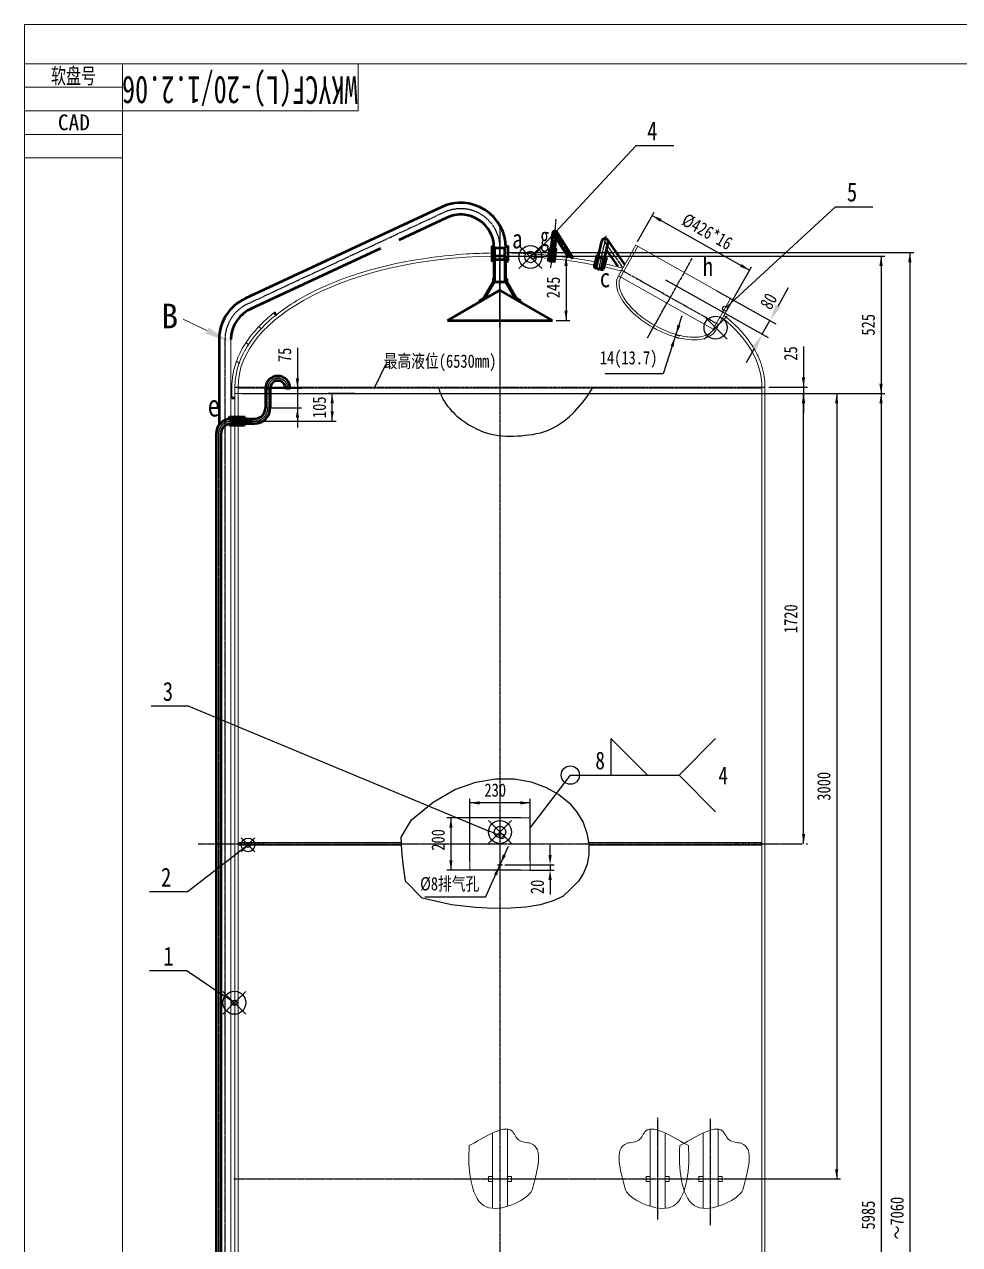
# Model space of a CAD drawing. Header units: millimetres. Extents: x 1505 to 130937, y -44938 to 37032.
# Drawn here: x 73366 to 76937, y 5384 to 10044 of the extents above; entities that cross this region are included whole.
import ezdxf

# ---------------------------------------------------------------- set-up
doc = ezdxf.new("R2010")
doc.units = ezdxf.units.MM
for name, pattern in [('ACAD_ISO02W100_1_1', [12, 1, -1, 1, -1, 1, -1, 1, -1, 1, -1, 1, -1]), ('ACISOTGB', [16, 11, -1, 1, -1, 1, -1]), ('AM_ISO08W050', [16, 13, -1, 1, -1]), ('AM_ISO08W050x2', [16, 13, -1, 1, -1])]:
    doc.linetypes.add(name, pattern=pattern)
for name, color, linetype, lineweight in [('1轮廓实线层', 7, 'Continuous', 18), ('2细线层', 4, 'Continuous', 18), ('6文字层', 3, 'Continuous', 18), ('AM_0', 7, 'Continuous', 50), ('AM_1', 3, 'ACISOTGB', 25), ('AM_12', 7, 'Continuous', 50), ('AM_4', 3, 'Continuous', 25), ('AM_5', 3, 'Continuous', 25), ('AM_7', 4, 'AM_ISO08W050', 25), ('AM_8', 1, 'Continuous', 25), ('AM_PAREF', 4, 'Continuous', 25), ('CDRAFT0', 7, 'Continuous', 18), ('RAHM2', 1, 'Continuous', 18), ('RAHM3', 2, 'Continuous', 18), ('RAHM5', 7, 'Continuous', 18), ('TILE1', 5, 'Continuous', 18), ('虚线层', 6, 'ACAD_ISO02W100_1_1', 18), ('轮廓线', 2, 'Continuous', 18)]:
    doc.layers.add(name, color=color, linetype=linetype, lineweight=lineweight)
doc.styles.add('ACANSTS', font='')
doc.styles.add('HZ', font='', dxfattribs={"width": 0.7})
doc.styles.get("Standard").update_dxf_attribs({"font": 'txt', "width": 0.8})
doc.styles.add('UserTxtStyle146', font='', dxfattribs={"width": 0.7})
doc.styles.get('ACANSTS').set_extended_font_data('宋体')
doc.styles.get('HZ').set_extended_font_data('宋体')
doc.styles.get('UserTxtStyle146').set_extended_font_data('宋体')
doc.dimstyles.new('AM_GB$0', dxfattribs={"dimtxt": 3.371484, "dimasz": 2.5, "dimexe": 1, "dimexo": 1, "dimgap": 2.088633, "dimtad": 1, "dimdsep": 46, "dimtxsty": 'Standard', "dimblk": 'NONE', "dimcen": 0, "dimdle": 5, "dimclrd": 256, "dimclre": 256, "dimclrt": 2, "dimadec": 0, "dimazin": 2, "dimtfac": 0.707107, "dimtdec": 3, "dimtmove": 2, "dimatfit": 3, "dimfxl": 1, "dimfrac": 2, "dimtolj": 1, "dimlwd": 18, "dimarcsym": 0})
doc.dimstyles.new('AM_GB$3', dxfattribs={"dimtxt": 3.371484, "dimasz": 2.5, "dimexe": 1, "dimexo": 1, "dimgap": 2.088633, "dimtad": 1, "dimdsep": 46, "dimtxsty": 'Standard', "dimblk": 'NONE', "dimcen": 0, "dimdle": 5, "dimclrd": 256, "dimclre": 256, "dimclrt": 2, "dimadec": 0, "dimazin": 2, "dimtfac": 0.707107, "dimtdec": 3, "dimtmove": 2, "dimatfit": 0, "dimfxl": 1, "dimfrac": 2, "dimtolj": 1, "dimlwd": 18, "dimarcsym": 0})

# ---------------------------------------------------------------- blocks, each defined once
blk = doc.blocks.new('*X742')
at = {"layer": 'CDRAFT0'}
for p, q in [((1275, 12285), (1275, 12465)), ((375, 12285), (1275, 12285))]:
    blk.add_line(p, q, dxfattribs=at)
blk.add_lwpolyline([(375, 150), (375, 12465), (8760, 12465), (8760, 150), (375, 150)], dxfattribs=at)
at = {"layer": 'RAHM2'}
for p, q in [((375, 12375), (0, 12375)), ((375, 12195), (0, 12195))]:
    blk.add_line(p, q, dxfattribs=at)
at = {"layer": 'RAHM3'}
for p, q in [((375, 12465), (0, 12465)), ((375, 12285), (0, 12285)), ((375, 12105), (0, 12105))]:
    blk.add_line(p, q, dxfattribs=at)
at = {"layer": 'TILE1'}
blk.add_line((0, 0), (0, 12615), dxfattribs=at)
blk.add_lwpolyline([(0, 12615), (8910, 12615), (8910, 0), (0, 0)], dxfattribs=at)
at = {"layer": 'RAHM2', "char_height": 60, "attachment_point": 8}
for s, insert, width, style in [('软盘号', (187.5, 12381.7), 258.65, 'HZ'), ('CAD', (189, 12210), 183.5, 'ACANSTS')]:
    blk.add_mtext(s, dxfattribs=dict(at, insert=insert, width=width, style=style))
at = {"layer": 'RAHM5', "insert": (822.6, 12378), "char_height": 105, "width": 199.5, "attachment_point": 5, "rotation": 180, "style": 'HZ'}
blk.add_mtext('WKYCF(L)-20/1.2.06', dxfattribs=at)
blk = doc.blocks.new('*X744')
at = {"layer": 'AM_5'}
for points in [[(76636.8, 8634.1), (76643, 8596.6), (76630.5, 8596.6)], [(76636.8, 2649.1), (76643, 2686.6), (76630.5, 2686.6)]]:
    blk.add_hatch(color=256, dxfattribs=at).paths.add_polyline_path(points, flags=0)
for p, q in [((76196.5, 8634.1), (76651.8, 8634.1)), ((76636.8, 8634.1), (76636.8, 2649.1)), ((76210.5, 2649.1), (76651.8, 2649.1))]:
    blk.add_line(p, q, dxfattribs=at)
at = {"layer": 'AM_5', "color": 2, "insert": (76588, 5496.8), "char_height": 50.57, "width": 153, "attachment_point": 5, "rotation": 90, "line_spacing_factor": 1.37}
blk.add_mtext('5985', dxfattribs=at)
blk = doc.blocks.new('_NONE')
blk = doc.blocks.new('*X745')
at = {"layer": 'AM_5'}
for points in [[(76636.8, 9159.1), (76643, 9121.6), (76630.5, 9121.6)], [(76636.8, 8634.1), (76643, 8671.6), (76630.5, 8671.6)]]:
    blk.add_hatch(color=256, dxfattribs=at).paths.add_polyline_path(points, flags=0)
for p, q in [((75401, 9159.1), (76651.8, 9159.1)), ((76636.8, 9159.1), (76636.8, 8634.1)), ((76415, 8634.1), (76651.8, 8634.1))]:
    blk.add_line(p, q, dxfattribs=at)
at = {"layer": 'AM_5', "color": 2, "insert": (76588, 8896.6), "char_height": 50.57, "width": 112.5, "attachment_point": 5, "rotation": 90, "line_spacing_factor": 1.37}
blk.add_mtext('525', dxfattribs=at)
blk = doc.blocks.new('*X746')
at = {"layer": 'AM_5'}
for points in [[(76746.7, 9173.1), (76753, 9135.6), (76740.5, 9135.6)], [(76746.7, 2112.1), (76753, 2149.6), (76740.5, 2149.6)]]:
    blk.add_hatch(color=256, dxfattribs=at).paths.add_polyline_path(points, flags=0)
for p, q in [((75196.5, 9173.1), (76761.7, 9173.1)), ((76746.7, 9173.1), (76746.7, 2112.1)), ((75196.5, 2112.1), (76761.7, 2112.1))]:
    blk.add_line(p, q, dxfattribs=at)
at = {"layer": 'AM_5', "color": 2, "insert": (76698, 5485.3), "char_height": 50.57, "width": 281.404, "attachment_point": 5, "rotation": 90, "line_spacing_factor": 1.37}
blk.add_mtext('～7060', dxfattribs=at)
blk = doc.blocks.new('*X749')
at = {"layer": 'AM_5'}
for points in [[(76340.6, 8659.1), (76346.8, 8696.6), (76334.3, 8696.6)], [(76340.6, 8634.1), (76346.8, 8596.6), (76334.3, 8596.6)]]:
    blk.add_hatch(color=256, dxfattribs=at).paths.add_polyline_path(points, flags=0)
for p, q in [((76340.6, 8814.2), (76340.6, 8559.1)), ((76208.5, 8659.1), (76355.6, 8659.1)), ((76208.5, 8634.1), (76355.6, 8634.1))]:
    blk.add_line(p, q, dxfattribs=at)
at = {"layer": 'AM_5', "color": 2, "insert": (76291.8, 8787.2), "char_height": 50.57, "width": 105, "attachment_point": 5, "rotation": 90, "line_spacing_factor": 1.37}
blk.add_mtext('25', dxfattribs=at)
blk = doc.blocks.new('*X750')
at = {"layer": 'AM_5'}
for points in [[(74994.2, 7014.1), (75000.5, 6976.6), (74988, 6976.6)], [(74994.2, 6814.1), (75000.5, 6851.6), (74988, 6851.6)]]:
    blk.add_hatch(color=256, dxfattribs=at).paths.add_polyline_path(points, flags=0)
for p, q in [((75261.5, 7014.1), (74979.2, 7014.1)), ((74994.2, 7014.1), (74994.2, 6814.1)), ((75261.5, 6814.1), (74979.2, 6814.1))]:
    blk.add_line(p, q, dxfattribs=at)
at = {"layer": 'AM_5', "color": 2, "insert": (74945.5, 6929.5), "char_height": 50.57, "width": 112.5, "attachment_point": 5, "rotation": 90, "line_spacing_factor": 1.37}
blk.add_mtext('200', dxfattribs=at)
blk = doc.blocks.new('*X751')
at = {"layer": 'AM_5'}
for points in [[(75066.5, 7070.9), (75104, 7064.6), (75104, 7077.1)], [(75296.5, 7070.9), (75259, 7064.6), (75259, 7077.1)]]:
    blk.add_hatch(color=256, dxfattribs=at).paths.add_polyline_path(points, flags=0)
for p, q in [((75066.5, 6849.1), (75066.5, 7085.9)), ((75296.5, 6849.1), (75296.5, 7085.9)), ((75296.5, 7070.9), (75066.5, 7070.9))]:
    blk.add_line(p, q, dxfattribs=at)
at = {"layer": 'AM_5', "color": 2, "insert": (75163.6, 7119.6), "char_height": 50.57, "width": 112.5, "attachment_point": 5, "line_spacing_factor": 1.37}
blk.add_mtext('230', dxfattribs=at)
blk = doc.blocks.new('*X778')
at = {"layer": 'AM_PAREF'}
for p, q in [((75254, 9111.9), (75341.5, 9199.4)), ((75254, 9199.4), (75341.5, 9111.9))]:
    blk.add_line(p, q, dxfattribs=at)
for radius in [43.8, 21.9]:
    blk.add_circle((75297.8, 9155.7), radius, dxfattribs=at)
blk = doc.blocks.new('*X780')
at = {"layer": 'AM_PAREF'}
for p, q in [((74123.8, 6263.7), (74211.3, 6351.2)), ((74123.8, 6351.2), (74211.3, 6263.7))]:
    blk.add_line(p, q, dxfattribs=at)
blk.add_circle((74167.5, 6307.5), 43.8, dxfattribs=at)
blk = doc.blocks.new('*X781')
at = {"layer": 'AM_PAREF'}
for p, q in [((75137.8, 6915.9), (75225.3, 7003.4)), ((75137.8, 7003.4), (75225.3, 6915.9))]:
    blk.add_line(p, q, dxfattribs=at)
for radius in [43.8, 21.9]:
    blk.add_circle((75181.5, 6959.7), radius, dxfattribs=at)
blk = doc.blocks.new('*X786')
at = {"layer": 'AM_PAREF'}
for p, q in [((75961.1, 8842.2), (76048.6, 8929.7)), ((75961.1, 8929.7), (76048.6, 8842.2))]:
    blk.add_line(p, q, dxfattribs=at)
blk.add_circle((76004.8, 8885.9), 43.8, dxfattribs=at)
blk = doc.blocks.new('*X801')
at = {"layer": 'AM_5'}
for points in [[(74540.8, 8634.1), (74534.5, 8596.6), (74547, 8596.6)], [(74540.8, 8529.1), (74534.5, 8566.6), (74547, 8566.6)]]:
    blk.add_hatch(color=256, dxfattribs=at).paths.add_polyline_path(points, flags=0)
for p, q in [((74627.4, 8634.1), (74525.8, 8634.1)), ((74540.8, 8529.1), (74540.8, 8634.1)), ((74158.3, 8529.1), (74555.8, 8529.1))]:
    blk.add_line(p, q, dxfattribs=at)
at = {"layer": 'AM_5', "color": 2, "insert": (74492, 8581.6), "char_height": 50.57, "width": 103.5, "attachment_point": 5, "rotation": 90, "line_spacing_factor": 1.37}
blk.add_mtext('105', dxfattribs=at)
blk = doc.blocks.new('*X802')
at = {"layer": 'AM_5'}
for points in [[(74408.2, 8654.1), (74414.4, 8691.6), (74401.9, 8691.6)], [(74408.2, 8579.1), (74414.4, 8541.6), (74401.9, 8541.6)]]:
    blk.add_hatch(color=256, dxfattribs=at).paths.add_polyline_path(points, flags=0)
for p, q in [((74408.2, 8808.6), (74408.2, 8504.1)), ((74301.2, 8654.1), (74423.2, 8654.1)), ((74310.2, 8579.1), (74423.2, 8579.1))]:
    blk.add_line(p, q, dxfattribs=at)
at = {"layer": 'AM_5', "color": 2, "insert": (74359.4, 8781.6), "char_height": 50.57, "width": 72, "attachment_point": 5, "rotation": 90, "line_spacing_factor": 1.37}
blk.add_mtext('75', dxfattribs=at)
blk = doc.blocks.new('*X803')
at = {"layer": 'AM_5'}
for points in [[(75433.9, 9159.1), (75440.2, 9121.6), (75427.7, 9121.6)], [(75433.9, 8913.6), (75440.2, 8951.1), (75427.7, 8951.1)]]:
    blk.add_hatch(color=256, dxfattribs=at).paths.add_polyline_path(points, flags=0)
for p, q in [((75196.5, 9159.1), (75448.9, 9159.1)), ((75433.9, 9159.1), (75433.9, 8913.6)), ((75396.5, 8913.6), (75448.9, 8913.6))]:
    blk.add_line(p, q, dxfattribs=at)
at = {"layer": 'AM_5', "color": 2, "insert": (75385.2, 9039.4), "char_height": 50.57, "width": 112.5, "attachment_point": 5, "rotation": 90, "line_spacing_factor": 1.37}
blk.add_mtext('245', dxfattribs=at)
blk = doc.blocks.new('*X804')
at = {"layer": 'AM_5'}
for points in [[(76467.3, 8634.1), (76473.5, 8596.6), (76461, 8596.6)], [(76467.3, 5634.6), (76473.5, 5672.1), (76461, 5672.1)]]:
    blk.add_hatch(color=256, dxfattribs=at).paths.add_polyline_path(points, flags=0)
for p, q in [((74196.5, 8634.1), (76482.3, 8634.1)), ((76467.3, 8634.1), (76467.3, 5634.6)), ((76045.2, 5634.6), (76482.3, 5634.6))]:
    blk.add_line(p, q, dxfattribs=at)
at = {"layer": 'AM_5', "color": 2, "insert": (76418.5, 7134.3), "char_height": 50.57, "width": 153, "attachment_point": 5, "rotation": 90, "line_spacing_factor": 1.37}
blk.add_mtext('3000', dxfattribs=at)
blk = doc.blocks.new('*X822')
at = {"layer": 'AM_5'}
for points in [[(75853.5, 8859.7), (75871, 8893.5), (75859.1, 8897.3)], [(75850.4, 8850.2), (75844.8, 8812.6), (75832.9, 8816.4)]]:
    blk.add_hatch(color=256, dxfattribs=at).paths.add_polyline_path(points, flags=0)
for p, q in [((75876.6, 8931.1), (75804.7, 8708.9)), ((75857.2, 8858.5), (75867.8, 8855.1)), ((75854.2, 8849), (75864.7, 8845.6)), ((75804.7, 8708.9), (75582.7, 8708.9))]:
    blk.add_line(p, q, dxfattribs=at)
at = {"layer": 'AM_5', "color": 2, "insert": (75672.7, 8764.2), "char_height": 50.57, "width": 339, "attachment_point": 5, "line_spacing_factor": 1.37}
blk.add_mtext('14(13.7)', dxfattribs=at)
blk = doc.blocks.new('*X826')
at = {"layer": 'AM_5', "color": 3}
for p, q in [((75865.2, 7177.1), (76005.2, 7317.1)), ((75450.2, 7177.1), (75339.1, 7032.2)), ((75450.2, 7177.1), (75865.2, 7177.1)), ((75865.2, 7177.1), (76005.2, 7037.1)), ((75339.1, 7032.2), (75296.5, 6976.6))]:
    blk.add_line(p, q, dxfattribs=at)
at = {"layer": 'AM_5', "color": 2}
blk.add_lwpolyline([(75605.2, 7177.1), (75745.2, 7177.1), (75605.2, 7317.1), (75605.2, 7177.1)], dxfattribs=at)
blk.add_circle((75450.2, 7177.1), 35, dxfattribs=at)
at = {"layer": 'AM_5', "color": 2, "char_height": 67.4, "attachment_point": 7, "line_spacing_factor": 1.37}
for s, insert, width in [('8', (75545.7, 7198.1), 42), ('4', (76015.7, 7142.1), 45)]:
    blk.add_mtext(s, dxfattribs=dict(at, insert=insert, width=width))
blk = doc.blocks.new('*X845')
at = {"layer": 'AM_8'}
for p, q in [((74183.2, 6909.1), (74193.2, 6919.1)), ((74197.3, 6909.1), (74207.3, 6919.1)), ((74211.5, 6909.1), (74221.5, 6919.1)), ((74225.6, 6909.1), (74235.6, 6919.1)), ((74239.8, 6909.1), (74249.8, 6919.1)), ((74253.9, 6909.1), (74263.9, 6919.1)), ((74268.1, 6909.1), (74278.1, 6919.1))]:
    blk.add_line(p, q, dxfattribs=at)
blk = doc.blocks.new('*X846')
at = {"layer": 'AM_8'}
for p, q in [((76081.5, 6909.5), (76091.1, 6919.1)), ((76103.7, 6909.1), (76113.7, 6919.1)), ((76126.3, 6909.1), (76136.3, 6919.1)), ((76149, 6909.1), (76159, 6919.1)), ((76171.6, 6909.1), (76181.5, 6919))]:
    blk.add_line(p, q, dxfattribs=at)
blk = doc.blocks.new('*X851')
at = {"layer": 'AM_5'}
for points in [[(76341.1, 8634.1), (76334.8, 8596.6), (76347.3, 8596.6)], [(76341.1, 6914.1), (76334.8, 6951.6), (76347.3, 6951.6)]]:
    blk.add_hatch(color=256, dxfattribs=at).paths.add_polyline_path(points, flags=0)
for p, q in [((76208.5, 8634.1), (76356.1, 8634.1)), ((76341.1, 6914.1), (76341.1, 8634.1)), ((76350.7, 6914.1), (76356.1, 6914.1))]:
    blk.add_line(p, q, dxfattribs=at)
at = {"layer": 'AM_5', "color": 2, "insert": (76292.3, 7774.1), "char_height": 50.57, "width": 144, "attachment_point": 5, "rotation": 90, "line_spacing_factor": 1.37}
blk.add_mtext('1720', dxfattribs=at)
blk = doc.blocks.new('*X871')
at = {"layer": 'AM_5', "color": 3}
for p, q in [((74744.8, 8743.5), (74724.1, 8701.2)), ((74724.1, 8701.2), (74701.1, 8654.1))]:
    blk.add_line(p, q, dxfattribs=at)
at = {"layer": 'AM_5', "color": 2, "insert": (74737.5, 8783.3), "char_height": 50.572, "width": 746.5, "attachment_point": 1, "line_spacing_factor": 1.37}
blk.add_mtext('最高液位(6530mm)', dxfattribs=at)
blk = doc.blocks.new('*X872')
at = {"layer": 'AM_5'}
for points in [[(75183.1, 6837.7), (75192.7, 6874.5), (75204.1, 6869.4)], [(75179.9, 6830.4), (75158.9, 6798.7), (75170.4, 6793.6)]]:
    blk.add_hatch(color=256, dxfattribs=at).paths.add_polyline_path(points, flags=0)
for q in [(75213.6, 6906.2), (74894.8, 6710.6)]:
    blk.add_line((75126.6, 6710.6), q, dxfattribs=at)
at = {"layer": 'AM_5', "color": 2, "insert": (74989.7, 6759.4), "char_height": 50.57, "width": 376.583, "attachment_point": 5, "line_spacing_factor": 1.37}
blk.add_mtext('%%C8排气孔', dxfattribs=at)
blk = doc.blocks.new('*X887')
at = {"layer": 'AM_PAREF'}
for p, q in [((74193.2, 6884.3), (74245.7, 6936.8)), ((74193.2, 6936.8), (74245.7, 6884.3))]:
    blk.add_line(p, q, dxfattribs=at)
blk.add_circle((74219.4, 6910.5), 26.2, dxfattribs=at)
blk = doc.blocks.new('*X945')
at = {"layer": 'AM_5', "color": 3}
for p, q in [((73986.6, 6430), (73842.9, 6430)), ((73986.6, 6430), (74124, 6336.9)), ((74159.8, 6312.7), (74124, 6336.9))]:
    blk.add_line(p, q, dxfattribs=at)
blk.add_circle((74167.5, 6307.5), 9.37, dxfattribs=at)
at = {"layer": 'AM_5', "color": 2, "insert": (73896, 6449.7), "char_height": 72.2, "width": 30, "attachment_point": 7, "line_spacing_factor": 1.37}
blk.add_mtext('1', dxfattribs=at)
blk = doc.blocks.new('*X946')
at = {"layer": 'AM_5', "color": 3}
for p, q in [((74212, 6904.8), (74177.8, 6878.5)), ((73986.6, 6731.5), (74177.8, 6878.5)), ((73986.6, 6731.5), (73842.9, 6731.5))]:
    blk.add_line(p, q, dxfattribs=at)
blk.add_circle((74219.4, 6910.5), 9.38, dxfattribs=at)
at = {"layer": 'AM_5', "color": 2, "insert": (73887.2, 6751.2), "char_height": 72.2, "width": 45, "attachment_point": 7, "line_spacing_factor": 1.37}
blk.add_mtext('2', dxfattribs=at)
blk = doc.blocks.new('*X947')
at = {"layer": 'AM_5', "color": 3}
for p, q in [((73993.6, 7439.8), (73849.9, 7439.8)), ((73993.6, 7439.8), (75140.2, 6963.1)), ((75180, 6946.5), (75140.2, 6963.1))]:
    blk.add_line(p, q, dxfattribs=at)
blk.add_circle((75188.7, 6942.9), 9.37, dxfattribs=at)
at = {"layer": 'AM_5', "color": 2, "insert": (73894, 7459.5), "char_height": 72.2, "width": 45, "attachment_point": 7, "line_spacing_factor": 1.37}
blk.add_mtext('3', dxfattribs=at)
blk = doc.blocks.new('*X948')
at = {"layer": 'AM_5', "color": 3}
for p, q in [((75701.9, 9581.6), (75343.1, 9195.5)), ((75701.9, 9581.6), (75845.6, 9581.6)), ((75313.8, 9163.9), (75343.1, 9195.5))]:
    blk.add_line(p, q, dxfattribs=at)
blk.add_circle((75307.4, 9157.1), 9.37, dxfattribs=at)
at = {"layer": 'AM_5', "color": 2, "insert": (75743.8, 9601.3), "char_height": 72.2, "width": 48.214, "attachment_point": 7, "line_spacing_factor": 1.37}
blk.add_mtext('4', dxfattribs=at)
blk = doc.blocks.new('*X949')
at = {"layer": 'AM_5', "color": 3}
for p, q in [((76462.2, 9346.8), (76079.2, 8994.1)), ((76462.2, 9346.8), (76605.9, 9346.8)), ((76047.5, 8964.9), (76079.2, 8994.1))]:
    blk.add_line(p, q, dxfattribs=at)
blk.add_circle((76040.6, 8958.5), 9.38, dxfattribs=at)
at = {"layer": 'AM_5', "color": 2, "insert": (76506.2, 9366.5), "char_height": 72.2, "width": 45, "attachment_point": 7, "line_spacing_factor": 1.37}
blk.add_mtext('5', dxfattribs=at)
blk = doc.blocks.new('*X1004')
at = {"layer": 'AM_5'}
for points in [[(75763.1, 9313.8), (75798.8, 9300.8), (75792.7, 9289.9)], [(76134.4, 9105), (76104.8, 9128.8), (76098.7, 9117.9)]]:
    blk.add_hatch(color=256, dxfattribs=at).paths.add_polyline_path(points, flags=0)
for p, q in [((75707.1, 9214.2), (75770.4, 9326.8)), ((75763.1, 9313.8), (76134.4, 9105)), ((76049.2, 8953.4), (76141.8, 9118.1))]:
    blk.add_line(p, q, dxfattribs=at)
at = {"layer": 'AM_5', "color": 2, "insert": (75972.6, 9251.9), "char_height": 50.57, "width": 354, "attachment_point": 5, "rotation": 330.6568, "line_spacing_factor": 1.37}
blk.add_mtext('%%C426*16', dxfattribs=at)

msp = doc.modelspace()

# ---------------------------------------------------------------- hatches: boundary and pattern name
at = {"layer": '6文字层'}
msp.add_hatch(color=256, dxfattribs=at).paths.add_polyline_path([(74056.66768, 8862.91046), (74152.3945, 8831.13467), (74152.3945, 8831.13467), (74068.15367, 8886.60365)], flags=0)
at = {"layer": 'AM_5'}
for points in [[(76234.17497, 8972.39968), (76252.3354, 8962.19053), (76212.62772, 8912.81384)], [(76143.64629, 8811.36394), (76161.80671, 8801.15479), (76183.35397, 8860.74063)], [(75366.70691, 6871.56405), (75379.20691, 6871.56405), (75372.95691, 6834.06405)], [(75366.70691, 6776.56405), (75379.20691, 6776.56405), (75372.95691, 6814.06405)]]:
    msp.add_hatch(color=256, dxfattribs=at).paths.add_polyline_path(points, flags=0)

# ---------------------------------------------------------------- linework, layer by layer
at = {"layer": '1轮廓实线层'}
for p, q in [((74154.01679, 8840.33309), (74154.01679, 8545.06405)), ((74157.51679, 8659.06405), (74157.51679, 8616.27578)), ((74169.51679, 8659.06405), (74169.51679, 8545.06405)), ((74169.51679, 8659.06405), (74169.51679, 8634.06405)), ((74169.51679, 8634.06405), (74954.05559, 8634.06405)), ((74181.51679, 8659.06405), (74181.51679, 8545.06405)), ((74181.51679, 8659.06405), (74181.51679, 8634.06405)), ((75522.1754, 8634.06405), (76193.51679, 8634.06405)), ((76181.51679, 8659.06405), (76181.51679, 2624.06405)), ((76193.51679, 8659.06405), (76193.51679, 2624.06405)), ((74154.01679, 8513.06405), (74154.01679, 2488.33614)), ((74169.51679, 8513.06405), (74169.51679, 2624.06405)), ((74181.51679, 8513.06405), (74181.51679, 2624.06405)), ((75066.51679, 7009.06405), (75066.51679, 6819.06405)), ((75071.51679, 7014.06405), (75291.51679, 7014.06405)), ((75296.51679, 7009.06405), (75296.51679, 6819.06405)), ((74181.51679, 6919.06405), (74805.47832, 6919.06405)), ((74181.51679, 6909.06405), (74805.80948, 6909.06405)), ((74281.51679, 6919.06405), (74281.51679, 6909.06405)), ((75519.98366, 6919.06405), (76181.51679, 6919.06405)), ((75520.89526, 6909.06405), (76181.51679, 6909.06405)), ((76081.51679, 6919.06405), (76081.51679, 6909.06405)), ((75071.51679, 6814.06405), (75291.51679, 6814.06405)), ((75210.01679, 5530.23192), (75210.01679, 5825.03834)), ((75755.27205, 5530.23192), (75755.27205, 5825.03834)), ((76014.36345, 5530.23192), (76014.36345, 5825.03834)), ((75153.01679, 5522.58886), (75153.01679, 5810.17163)), ((75812.27205, 5522.58886), (75812.27205, 5810.17163)), ((75957.36345, 5522.58886), (75957.36345, 5810.17163)), ((75137.18346, 5625.06405), (75137.18346, 5644.06405)), ((75225.85012, 5625.06405), (75225.85012, 5644.06405)), ((75739.43871, 5625.06405), (75739.43871, 5644.06405)), ((75828.10538, 5625.06405), (75828.10538, 5644.06405)), ((75941.53012, 5625.06405), (75941.53012, 5644.06405)), ((76030.19679, 5625.06405), (76030.19679, 5644.06405))]:
    msp.add_line(p, q, dxfattribs=at)
for centre, start, end in [((75071.51679, 7009.06405), 90, 180), ((75291.51679, 7009.06405), 0, 90), ((75071.51679, 6819.06405), 180, 270), ((75291.51679, 6819.06405), 270, 0)]:
    msp.add_arc(centre, 5, start, end, dxfattribs=at)
for start_param, end_param in [(1.6008008286, 3.1415926536), (1.3831768176, 1.540791825), (1.2005461815, 1.3588126425), (1.089775703, 1.1623763391), (0, 0.5544615512)]:
    msp.add_ellipse((75181.51679, 8659.06405), major_axis=(1000, 0), ratio=0.5, start_param=start_param, end_param=end_param, dxfattribs=at)
for points, knots in [([(75151.51679, 9170.84004), (75119.17471, 9170.35731), (75086.87854, 9169.09468), (75009.33909, 9164.17125), (74964.29119, 9159.73216), (74875.80046, 9147.825), (74832.35815, 9140.35702), (74747.87487, 9122.52437), (74706.83439, 9112.15985), (74627.90517, 9088.71585), (74590.01685, 9075.63659), (74518.0827, 9046.9886), (74484.03718, 9031.42016), (74420.40843, 8998.05545), (74390.8253, 8980.25948), (74336.66379, 8942.72817), (74312.08511, 8922.99294), (74268.39984, 8881.891), (74249.29266, 8860.52357), (74216.95646, 8816.49055), (74203.7278, 8793.82284), (74186.16495, 8753.67297), (74180.40629, 8736.39688), (74172.3808, 8701.56452), (74170.11493, 8684.00883), (74169.55135, 8663.97804), (74169.51679, 8661.52105), (74169.51679, 8659.06405)], [0, 0, 0, 0, 75.1831252409, 75.1831252409, 181.5980178282, 181.5980178282, 288.0129104155, 288.0129104155, 394.4278030028, 394.4278030028, 500.84269559, 500.84269559, 607.2575881773, 607.2575881773, 713.6724807646, 713.6724807646, 820.0873733519, 820.0873733519, 926.5022659392, 926.5022659392, 1032.9171585265, 1032.9171585265, 1111.3255745332, 1111.3255745332, 1189.7339905399, 1189.7339905399, 1200.694540589, 1200.694540589, 1200.694540589, 1200.694540589]), ([(75369.35391, 9162.21823), (75355.85236, 9163.50129), (75342.299, 9164.64603), (75289.88582, 9168.52184), (75250.73511, 9170.25486), (75211.51679, 9170.84024)], [0, 0, 0, 0, 41.013719557, 41.013719557, 158.1320185558, 158.1320185558, 158.1320185558, 158.1320185558]), ([(75546.37592, 9136.82157), (75518.9659, 9142.15316), (75491.09603, 9146.88329), (75439.87425, 9154.34227), (75416.64204, 9157.2795), (75393.23263, 9159.79898)], [0, 0, 0, 0, 85.3656151767, 85.3656151767, 154.915940252, 154.915940252, 154.915940252, 154.915940252]), ([(75650.27935, 9113.138), (75631.11615, 9118.1804), (75611.63317, 9122.91254), (75588.48284, 9128.08135), (75585.08738, 9128.82823), (75581.68389, 9129.56567)], [0, 0, 0, 0, 60.2227088417, 60.2227088417, 70.5443580106, 70.5443580106, 70.5443580106, 70.5443580106]), ([(74319.44172, 8943.53536), (74302.95831, 8930.39723), (74287.59243, 8916.84233), (74254.20076, 8884.02474), (74237.16476, 8864.44524), (74207.7718, 8824.08298), (74195.41783, 8803.30224), (74175.71919, 8760.81127), (74168.38072, 8739.10087), (74160.357, 8701.50741), (74158.36295, 8685.7556), (74157.5892, 8666.33935), (74157.51679, 8662.7017), (74157.51679, 8659.06405)], [0, 0, 0, 0, 54.2678446834, 54.2678446834, 127.7941922441, 127.7941922441, 201.3205398048, 201.3205398048, 274.8468873654, 274.8468873654, 327.1672811914, 327.1672811914, 339.2247798, 339.2247798, 339.2247798, 339.2247798]), ([(76193.51679, 8659.06405), (76193.51679, 8672.24571), (76192.52097, 8685.4272), (76188.55016, 8711.68532), (76185.57536, 8724.76171), (76177.68129, 8750.71338), (76172.76227, 8763.58862), (76157.64396, 8796.40431), (76146.03524, 8816.13235), (76118.33986, 8854.6137), (76102.25341, 8873.36811), (76072.48129, 8903.08051), (76060.04856, 8914.39485), (76037.08078, 8931.87689)], [0, 0, 0, 0, 45.5635538237, 45.5635538237, 91.1271076475, 91.1271076475, 136.6906614712, 136.6906614712, 208.5517004903, 208.5517004903, 280.4127395094, 280.4127395094, 326.1536528112, 326.1536528112, 326.1536528112, 326.1536528112])]:
    msp.add_open_spline(points, degree=3, knots=knots, dxfattribs=at)
at = {"layer": '2细线层'}
for points in [[(75064.16886, 5762.26023), (75113.83619, 5786.82472), (75220.77658, 5864.49793), (75247.15909, 5773.00979), (75360.2639, 5779.32916), (75309.52682, 5621.18816), (75301.39365, 5566.17727), (75077.00133, 5452.9151), (75058.5742, 5680.1305), (75064.16886, 5762.26023)], [(75901.11997, 5762.26023), (75851.45264, 5786.82472), (75744.51225, 5864.49793), (75718.12975, 5773.00979), (75605.02494, 5779.32916), (75655.76201, 5621.18816), (75663.89518, 5566.17727), (75888.2875, 5452.9151), (75906.71464, 5680.1305), (75901.11997, 5762.26023)], [(75868.51553, 5762.26023), (75918.18286, 5786.82472), (76025.12325, 5864.49793), (76051.50575, 5773.00979), (76164.61056, 5779.32916), (76113.87349, 5621.18816), (76105.74032, 5566.17727), (75881.348, 5452.9151), (75862.92086, 5680.1305), (75868.51553, 5762.26023)]]:
    msp.add_open_spline(points, degree=3, knots=[0, 0, 0, 0, 199.1041677652, 262.9791540096, 330.5630291888, 597.0408185389, 692.4232143095, 938.07127876, 1179.4069280726, 1179.4069280726, 1179.4069280726, 1179.4069280726], dxfattribs=at)
at = {"layer": '6文字层'}
msp.add_line((73972.42685, 8918.37943), (74062.41067, 8874.75705), dxfattribs=at)
at = {"layer": 'AM_0'}
for p, q in [((74958.61514, 9346.40193), (74208.61514, 8996.67118)), ((74977.63296, 9305.61808), (74794.80249, 9220.36283)), ((75376.64316, 9182.68722), (75383.99917, 9249.3439)), ((75385.05898, 9244.8059), (75443.2709, 9153.74035)), ((75390.55868, 9181.15155), (75395.73949, 9228.09753)), ((75396.85489, 9252.34622), (75461.51701, 9151.19011)), ((74725.86043, 9188.21462), (74227.63296, 8955.88733)), ((75152.51679, 9198.06383), (75151.51679, 9197.06383)), ((75151.51679, 9139.06383), (75151.51679, 9197.06383)), ((75158.76556, 9198.06383), (75152.51679, 9198.06383)), ((75155.76679, 9198.06383), (75158.76679, 9195.06383)), ((75158.76679, 9195.06383), (75158.91871, 9195.06383)), ((75158.76679, 9190.06383), (75158.76679, 9195.06383)), ((75158.76679, 9190.06383), (75204.26679, 9190.06383)), ((75162.51679, 9146.06383), (75162.51679, 9190.06383)), ((75200.51679, 9146.06383), (75200.51679, 9190.06383)), ((75207.26679, 9198.06383), (75203.83118, 9198.06383)), ((75203.94431, 9195.06383), (75204.26679, 9195.06383)), ((75207.26679, 9198.06383), (75204.26679, 9195.06383)), ((75204.26679, 9190.06383), (75204.26679, 9195.06383)), ((75207.26679, 9198.06383), (75210.51679, 9198.06383)), ((75210.51679, 9198.06383), (75211.51679, 9197.06383)), ((75211.51679, 9197.06383), (75211.51679, 9139.06383)), ((75366.95662, 9140.49515), (75372.22178, 9188.20551)), ((75373.32544, 9189.08978), (75372.22178, 9188.20551)), ((75377.3013, 9188.65102), (75373.32544, 9189.08978)), ((75373.80469, 9138.73335), (75378.63109, 9182.46784)), ((75375.06488, 9188.89782), (75376.83343, 9186.69051)), ((75376.39466, 9182.71465), (75376.83343, 9186.69051)), ((75390.80717, 9181.12413), (75376.39466, 9182.71465)), ((75376.50435, 9183.70861), (75376.83343, 9186.69051)), ((75377.08192, 9186.66309), (75376.83343, 9186.69051)), ((75383.74434, 9137.63644), (75388.57074, 9181.37093)), ((75390.80717, 9181.12413), (75391.24593, 9185.09999)), ((75390.8118, 9137.86257), (75396.07696, 9185.57292)), ((75390.91686, 9182.11809), (75391.24593, 9185.09999)), ((75391.24593, 9185.09999), (75390.99744, 9185.12741)), ((75395.19268, 9186.67658), (75391.21682, 9187.11534)), ((75393.45324, 9186.86854), (75391.24593, 9185.09999)), ((75395.19268, 9186.67658), (75396.07696, 9185.57292)), ((75556.74713, 9154.80441), (75570.39838, 9216.36765)), ((75580.98792, 9148.64206), (75594.80552, 9210.95552)), ((75632.33395, 9119.80738), (75588.53817, 9182.69155)), ((75657.9462, 9126.77607), (75594.21656, 9218.28227)), ((75152.51679, 9151.06405), (75151.51679, 9152.06405)), ((75152.51679, 9138.06383), (75151.51679, 9139.06383)), ((75155.76679, 9151.06405), (75152.51679, 9151.06405)), ((75159.01679, 9138.06383), (75152.51679, 9138.06383)), ((75155.76679, 9151.06405), (75158.76679, 9154.06405)), ((75155.76679, 9151.06405), (75159.01679, 9151.06405)), ((75155.76679, 9138.06383), (75158.76679, 9141.06383)), ((75204.26679, 9159.06405), (75158.76679, 9159.06405)), ((75158.76679, 9159.06405), (75158.76679, 9154.06405)), ((75159.01679, 9154.06405), (75158.76679, 9154.06405)), ((75158.76679, 9146.06383), (75204.26679, 9146.06383)), ((75158.76679, 9146.06383), (75158.76679, 9141.06383)), ((75158.76679, 9141.06383), (75159.01679, 9141.06383)), ((75159.01679, 9059.06405), (75159.01679, 9159.06405)), ((75204.01679, 9159.06405), (75159.01679, 9159.06405)), ((75162.01679, 9059.06405), (75162.01679, 9159.06405)), ((75201.01679, 9059.06405), (75201.01679, 9159.06405)), ((75204.01679, 9059.06405), (75204.01679, 9159.06405)), ((75204.26679, 9154.06405), (75204.01679, 9154.06405)), ((75204.01679, 9151.06405), (75210.51679, 9151.06405)), ((75204.01679, 9141.06383), (75204.26679, 9141.06383)), ((75207.26679, 9138.06383), (75204.01679, 9138.06383)), ((75204.26679, 9159.06405), (75204.26679, 9154.06405)), ((75207.26679, 9151.06405), (75204.26679, 9154.06405)), ((75204.26679, 9146.06383), (75204.26679, 9141.06383)), ((75207.26679, 9138.06383), (75204.26679, 9141.06383)), ((75207.26679, 9138.06383), (75210.51679, 9138.06383)), ((75210.51679, 9151.06405), (75211.51679, 9152.06405)), ((75210.51679, 9138.06383), (75211.51679, 9139.06383)), ((75367.84089, 9139.39149), (75366.95662, 9140.49515)), ((75389.70814, 9136.97829), (75367.84089, 9139.39149)), ((75389.70814, 9136.97829), (75390.8118, 9137.86257)), ((75541.11899, 9116.4974), (75553.13882, 9162.96808)), ((75548.61369, 9113.52596), (75559.13104, 9154.1878)), ((75554.35737, 9163.6858), (75553.13882, 9162.96808)), ((75556.05162, 9163.24758), (75554.35737, 9163.6858)), ((75556.05162, 9163.24758), (75558.48006, 9162.61945)), ((75556.05162, 9163.24758), (75557.84593, 9160.2012)), ((75556.46866, 9154.87643), (75557.84593, 9160.2012)), ((75556.46866, 9154.87643), (75581.15621, 9148.4909)), ((75557.84593, 9160.2012), (75557.93852, 9160.17725)), ((75567.97648, 9108.51769), (75578.49383, 9149.17954)), ((75587.99183, 9153.9532), (75575.972, 9107.48253)), ((75581.15621, 9148.4909), (75582.53348, 9153.81566)), ((75582.15674, 9153.91311), (75582.53348, 9153.81566)), ((75585.57986, 9155.60998), (75582.53348, 9153.81566)), ((75582.69828, 9156.35531), (75587.2741, 9155.17176)), ((75587.2741, 9155.17176), (75587.99183, 9153.9532)), ((75541.11899, 9116.4974), (75541.83672, 9115.27885)), ((75541.83672, 9115.27885), (75574.75345, 9106.7648)), ((75574.75345, 9106.7648), (75575.972, 9107.48253)), ((75154.99473, 9060.09764), (75118.85782, 8997.50668)), ((75159.01679, 9059.06405), (75121.78603, 8994.57848)), ((75154.99473, 9074.06405), (75154.99473, 9060.09764)), ((75154.99473, 9074.06405), (75158.99473, 9074.06405)), ((75158.99473, 9074.06405), (75158.99473, 9059.06405)), ((75204.01679, 9059.06405), (75159.01679, 9059.06405)), ((75204.01679, 9059.06405), (75241.24755, 8994.57848)), ((75204.03885, 9074.06405), (75204.03885, 9059.06405)), ((75208.03885, 9074.06405), (75204.03885, 9074.06405)), ((75208.03885, 9074.06405), (75208.03885, 9060.09764)), ((75208.03885, 9060.09764), (75244.17575, 8997.50668)), ((74981.51679, 8913.594), (75181.51679, 9029.06405)), ((75101.61604, 8987.55213), (75118.85782, 8997.50668)), ((75381.51679, 8913.594), (75181.51679, 9029.06405)), ((75261.41754, 8987.55213), (75244.17575, 8997.50668)), ((75101.61604, 8987.55213), (75103.61604, 8984.08803)), ((75261.41754, 8987.55213), (75259.41754, 8984.08803)), ((74327.24948, 8934.41277), (74319.44172, 8943.53536)), ((74981.51679, 8913.594), (75381.51679, 8913.594)), ((74109.01679, 8840.33309), (74109.01679, 8514.12302)), ((74286.22345, 8654.06405), (74304.22345, 8654.06405)), ((74286.22345, 8654.06405), (74286.22345, 8579.06405)), ((74286.22345, 8654.06405), (74304.22345, 8654.06405)), ((74304.22345, 8654.06405), (74304.22345, 8579.06405)), ((74362.22345, 8654.06405), (74380.22345, 8654.06405)), ((74169.51679, 8616.27578), (74157.51679, 8616.27578)), ((74147.51679, 8544.06405), (74148.51679, 8545.06405)), ((74147.51679, 8544.06405), (74147.51679, 8537.49552)), ((74147.51679, 8540.56405), (74149.51679, 8538.56405)), ((74148.51679, 8545.06405), (74206.51679, 8545.06405)), ((74149.51679, 8538.56405), (74149.51679, 8537.76928)), ((74152.51679, 8538.56405), (74149.51679, 8538.56405)), ((74154.51679, 8538.56405), (74149.51679, 8538.56405)), ((74154.51679, 8538.56405), (74154.51679, 8519.56405)), ((74154.51679, 8535.06405), (74200.51679, 8535.06405)), ((74195.22345, 8535.06405), (74230.50666, 8535.06405)), ((74200.51679, 8538.56405), (74205.51679, 8538.56405)), ((74200.51679, 8538.56405), (74200.51679, 8519.56405)), ((74200.51679, 8538.06405), (74245.22345, 8538.06405)), ((74202.51679, 8538.56405), (74205.51679, 8538.56405)), ((74207.51679, 8540.56405), (74205.51679, 8538.56405)), ((74205.51679, 8538.56405), (74205.51679, 8538.06405)), ((74207.51679, 8544.06405), (74206.51679, 8545.06405)), ((74207.51679, 8544.06405), (74207.51679, 8538.06405)), ((74147.51679, 8517.56405), (74149.51679, 8519.56405)), ((74147.51679, 8519.186), (74147.51679, 8514.06405)), ((74147.51679, 8514.06405), (74148.51679, 8513.06405)), ((74148.51679, 8513.06405), (74206.51679, 8513.06405)), ((74149.51679, 8519.58402), (74149.51679, 8519.56405)), ((74152.51679, 8519.56405), (74149.51679, 8519.56405)), ((74154.51679, 8519.56405), (74149.51679, 8519.56405)), ((74154.51679, 8523.06405), (74200.51679, 8523.06405)), ((74195.22345, 8523.06405), (74233.01701, 8523.06405)), ((74200.51679, 8520.06405), (74245.22345, 8520.06405)), ((74200.51679, 8519.56405), (74205.51679, 8519.56405)), ((74202.51679, 8519.56405), (74205.51679, 8519.56405)), ((74205.51679, 8520.06405), (74205.51679, 8519.56405)), ((74207.51679, 8517.56405), (74205.51679, 8519.56405)), ((74207.51679, 8514.06405), (74206.51679, 8513.06405)), ((74207.51679, 8520.06405), (74207.51679, 8514.06405)), ((74097.51679, 8479.12659), (74097.51679, 2573.4278)), ((74115.51679, 8479.12659), (74115.51679, 2573.4278))]:
    msp.add_line(p, q, dxfattribs=at)
msp.add_circle((75390.95693, 9248.57606), 7, dxfattribs=at)
for centre, radius, start, end in [((75031.51679, 9190.06383), 172.5, 0, 115), ((75031.51679, 9190.06383), 127.5, 0, 115), ((75582.60195, 9213.66158), 12.5, 347.49733504, 167.49733504), ((74281.51679, 8840.33309), 172.5, 115, 180), ((74281.51679, 8840.33309), 127.5, 111.14953847, 180), ((74333.22345, 8654.06405), 47, 0, 180), ((74333.22345, 8654.06405), 29, 0, 180), ((74245.22345, 8579.06405), 59, 270, 360), ((74245.22345, 8579.06405), 41, 270, 360), ((74156.51679, 8479.12659), 59, 91.94260197, 180), ((74156.51679, 8479.12659), 41, 92.7960257, 180)]:
    msp.add_arc(centre, radius, start, end, dxfattribs=at)
at = {"layer": 'AM_1', "linetype": 'ACISOTGB', "lineweight": 25}
for p, q in [((76017.18894, 8896.49255), (75645.84464, 9105.24938)), ((74169.51679, 8659.06405), (76193.51679, 8659.06405))]:
    msp.add_line(p, q, dxfattribs=at)
at = {"layer": 'AM_4'}
for points in [[(74228.02509, 8538.06405), (74229.00165, 8537.07796), (74229.9226, 8535.92961), (74230.77281, 8534.66964), (74231.53714, 8533.34872), (74232.20044, 8532.01752), (74232.74758, 8530.72668), (74233.16342, 8529.52687), (74233.43282, 8528.46874), (74233.54942, 8527.58125), (74233.54205, 8526.80645), (74233.44831, 8526.06471), (74233.30581, 8525.27636), (74233.15216, 8524.36177), (74233.02496, 8523.24129), (74232.96183, 8521.83527), (74233.00037, 8520.06405)], [(74804.78478, 6940.00661), (74843.22095, 7005.62665), (74926.58678, 7073.92681), (75008.89888, 7121.37613), (75088.81639, 7150.38619), (75164.99841, 7163.36858), (75236.10407, 7162.7349), (75300.79248, 7150.89672), (75357.72276, 7130.26565), (75405.82989, 7103.05508), (75445.15231, 7070.68568), (75476.00433, 7034.37994), (75498.70025, 6995.36033), (75513.55438, 6954.84934), (75520.881, 6914.06945), (75520.99444, 6874.24314), (75514.209, 6836.59289), (75500.78697, 6802.20447), (75480.78261, 6771.61682), (75454.1982, 6745.23215), (75421.036, 6712.98987), (75381.29827, 6695.22039), (75334.98726, 6681.98815), (75282.10525, 6672.34181), (75222.65449, 6668.78797), (75157.17295, 6667.26477), (75088.34133, 6670.81876), (74996.43223, 6681.07531), (74883.9021, 6706.46021), (74820.90616, 6772.52888), (74812.26967, 6838.08451), (74806.50663, 6888.01222), (74804.78478, 6940.00661)]]:
    msp.add_lwpolyline(points, dxfattribs=at)
msp.add_open_spline([(74947.48236, 8654.06405), (74962.9819, 8595.29743), (75089.38411, 8472.98687), (75263.67726, 8461.88669), (75437.44039, 8501.79573), (75535.49408, 8654.06405)], degree=3, knots=[0, 0, 0, 0, 166.1110811444, 478.0398925526, 770.7082382049, 770.7082382049, 770.7082382049, 770.7082382049], dxfattribs=at)
at = {"layer": 'AM_5'}
for p, q in [((75813.54985, 9068.63163), (76205.14647, 8848.48964)), ((76007.48036, 9028.14054), (76234.42022, 8900.56285)), ((76243.25519, 8967.29511), (76283.71931, 9039.27418)), ((76183.35397, 8860.74063), (76212.62772, 8912.81384)), ((76152.7265, 8806.25936), (76122.09903, 8751.7781)), ((75372.95691, 6871.56405), (75372.95691, 6909.06405)), ((75200.51679, 6834.06405), (75387.95691, 6834.06405)), ((75294.0508, 6814.06405), (75387.95691, 6814.06405)), ((75372.95691, 6834.06405), (75372.95691, 6814.06405)), ((75372.95691, 6776.56405), (75372.95691, 6721.66042))]:
    msp.add_line(p, q, dxfattribs=at)
at = {"layer": 'AM_7', "linetype": 'AM_ISO08W050', "lineweight": 25}
for p, q in [((74968.12405, 9326.01), (74218.12405, 8976.27926)), ((75376.09242, 9113.88108), (75396.59612, 9299.67565)), ((75181.51679, 9270.08855), (75181.51679, 1888.69903)), ((75181.51679, 9270.08855), (75181.51679, 1888.69903)), ((75389.4521, 9250.93019), (75455.70082, 9147.29203)), ((75558.21746, 9103.69447), (75587.63945, 9236.37928)), ((75649.28552, 9117.33949), (75582.3623, 9213.43119)), ((75181.51679, 8887.28446), (75181.51679, 9173.9191)), ((75744.86116, 8846.72477), (75914.90799, 9149.21029)), ((74131.51679, 8840.33309), (74131.51679, 2479.52251)), ((74295.22345, 8654.06405), (74295.22345, 8579.06405)), ((74149.22345, 8529.06405), (74245.22345, 8529.06405)), ((74106.51679, 8479.12659), (74106.51679, 2573.4278)), ((74029.02995, 6914.06405), (76335.69538, 6914.06405)), ((75171.55536, 6834.06405), (75191.47822, 6834.06405)), ((75783.77205, 5480.53368), (75783.77205, 5867.99003)), ((75985.86345, 5458.76224), (75985.86345, 5863.71082)), ((74164.72279, 5634.56405), (76198.31079, 5634.56405))]:
    msp.add_line(p, q, dxfattribs=at)
at = {"layer": 'AM_7', "linetype": 'AM_ISO08W050x2', "lineweight": 25}
for p, q in [((75181.51679, 9137.70228), (75181.51679, 9203.57669)), ((75376.64316, 9182.68722), (75377.57318, 9191.1147)), ((75390.55868, 9181.15155), (75391.4887, 9189.57902)), ((74260.7512, 8890.02923), (74270.02904, 8881.21992)), ((74211.30461, 8828.13211), (74222.00067, 8821.11229)), ((74175.00426, 8756.46505), (74186.54881, 8750.2998)), ((74397.7832, 8654.06405), (74268.66371, 8654.06405)), ((74143.34344, 8529.06405), (74210.27681, 8529.06405))]:
    msp.add_line(p, q, dxfattribs=at)
at = {"layer": 'AM_7', "linetype": 'AM_ISO08W050', "lineweight": 25}
for centre, radius, start, end in [((75031.51679, 9190.06383), 150, 0, 115), ((74281.51679, 8840.33309), 150, 115, 180), ((74333.22345, 8654.06405), 38, 0, 180), ((74245.22345, 8579.06405), 50, 270, 360), ((74156.51679, 8479.12659), 50, 90, 180)]:
    msp.add_arc(centre, radius, start, end, dxfattribs=at)
at = {"layer": 'CDRAFT0'}
for p, q in [((75633.59365, 9083.45687), (75699.74899, 9201.1364)), ((75642.31066, 9078.55648), (75708.46599, 9196.23601)), ((76071.09328, 8992.37957), (75699.74899, 9201.1364)), ((76004.93795, 8874.70004), (75633.59365, 9083.45687)), ((75996.22095, 8879.60044), (76062.37628, 8997.27997)), ((76004.93795, 8874.70004), (76071.09328, 8992.37957)), ((75137.18346, 5644.06405), (75153.01679, 5644.06405)), ((75210.01679, 5644.06405), (75225.85012, 5644.06405)), ((75755.27205, 5644.06405), (75739.43871, 5644.06405)), ((75828.10538, 5644.06405), (75812.27205, 5644.06405)), ((75941.53012, 5644.06405), (75957.36345, 5644.06405)), ((76014.36345, 5644.06405), (76030.19679, 5644.06405)), ((75137.18346, 5625.06405), (75153.01679, 5625.06405)), ((75210.01679, 5625.06405), (75225.85012, 5625.06405)), ((75210.01679, 5625.06405), (75225.85012, 5625.06405)), ((75755.27205, 5625.06405), (75739.43871, 5625.06405)), ((75755.27205, 5625.06405), (75739.43871, 5625.06405)), ((75828.10538, 5625.06405), (75812.27205, 5625.06405)), ((75941.53012, 5625.06405), (75957.36345, 5625.06405)), ((76014.36345, 5625.06405), (76030.19679, 5625.06405)), ((76014.36345, 5625.06405), (76030.19679, 5625.06405))]:
    msp.add_line(p, q, dxfattribs=at)
msp.add_circle((75181.51679, 6834.06405), 4, dxfattribs=at)
msp.add_ellipse((75819.2658, 8979.07846), major_axis=(185.67215, -104.37842), ratio=0.5023474178, start_param=3.1415926536, end_param=6.2831853072, dxfattribs=at)
msp.add_open_spline([(75996.22095, 8879.60044), (75994.39618, 8876.35448), (75992.15865, 8873.33864), (75986.80344, 8867.74304), (75983.68301, 8865.16364), (75976.51542, 8860.4939), (75972.46777, 8858.40547), (75963.46737, 8854.80894), (75958.51542, 8853.30185), (75947.78601, 8850.947), (75942.00925, 8850.0994), (75929.74143, 8849.11431), (75923.25073, 8848.9767), (75909.6815, 8849.43569), (75902.60314, 8850.03214), (75884.94713, 8852.36361), (75874.14092, 8854.47083), (75852.01456, 8860.11174), (75840.69473, 8863.64506), (75817.94529, 8872.02382), (75806.51601, 8876.869), (75783.94857, 8887.70713), (75772.81077, 8893.69985), (75751.21334, 8906.62572), (75740.75408, 8913.55865), (75720.87583, 8928.12092), (75711.45721, 8935.75007), (75693.98592, 8951.4299), (75685.93368, 8959.48045), (75671.47227, 8975.70198), (75665.06372, 8983.87287), (75654.10296, 9000.0109), (75649.55186, 9007.9777), (75643.18331, 9021.73868), (75640.99084, 9027.63544), (75637.83993, 9038.92355), (75636.8816, 9044.31336), (75636.13899, 9054.45528), (75636.35272, 9059.20543), (75637.85067, 9068.02716), (75639.13109, 9072.10047), (75641.3538, 9076.78344), (75641.81707, 9077.67848), (75642.31066, 9078.55648)], degree=3, knots=[0, 0, 0, 0, 19.8236237359, 19.8236237359, 39.6472474718, 39.6472474718, 59.4708712077, 59.4708712077, 79.2944949436, 79.2944949436, 99.1181186795, 99.1181186795, 118.9417424154, 118.9417424154, 138.7653661513, 138.7653661513, 166.8546251568, 166.8546251568, 194.9438841623, 194.9438841623, 223.0331431678, 223.0331431678, 251.1224021733, 251.1224021733, 279.2116611788, 279.2116611788, 307.3009201843, 307.3009201843, 335.3901791898, 335.3901791898, 363.4794381953, 363.4794381953, 391.5686972008, 391.5686972008, 413.720104603, 413.720104603, 435.8715120051, 435.8715120051, 458.0229194073, 458.0229194073, 480.1743268094, 480.1743268094, 485.536428834, 485.536428834, 485.536428834, 485.536428834], dxfattribs=at)
at = {"layer": '虚线层', "linetype": 'ACAD_ISO02W100_1_1', "lineweight": 18}
msp.add_line((74181.51679, 8654.06405), (76181.51679, 8654.06405), dxfattribs=at)
at = {"layer": '轮廓线'}
msp.add_line((75116.6009, 8991.59758), (75103.61052, 8984.09758), dxfattribs=at)

# ---------------------------------------------------------------- block references
at = {"layer": 'AM_0', "linetype": 'Continuous', "lineweight": 18}
msp.add_blockref('*X742', (73365.54772, -2571.19259), dxfattribs=at)
at = {"layer": 'AM_12'}
for name in ['*X778', '*X786', '*X781', '*X887', '*X780']:
    msp.add_blockref(name, (0, 0), dxfattribs=at)
at = {"layer": 'AM_5'}
for name in ['*X948', '*X949', '*X871', '*X947', '*X826', '*X946', '*X945']:
    msp.add_blockref(name, (0, 0), dxfattribs=at)
at = {"layer": 'AM_8'}
for name in ['*X845', '*X846']:
    msp.add_blockref(name, (0, 0), dxfattribs=at)

# ---------------------------------------------------------------- texts
at = {"layer": '6文字层', "insert": (73920.68508, 8930.3759), "char_height": 93.74975, "width": 187.4994993, "attachment_point": 5, "style": 'ACANSTS'}
msp.add_mtext('B', dxfattribs=at)
at = {"layer": 'AM_5', "color": 2, "attachment_point": 5, "line_spacing_factor": 1.37}
for s, insert, char_height, width in [('a', (75247.77533, 9224.00812), 72.24609, 128.5714286), ('h', (75975.18623, 9119.08534), 72.24609, 117.8571429), ('c', (75582.47372, 9075.44056), 72.24609, 128.5714286), ('e', (74088.52605, 8587.86111), 84.28711, 150)]:
    msp.add_mtext(s, dxfattribs=dict(at, insert=insert, char_height=char_height, width=width))
at = {"layer": 'AM_5', "color": 2, "width": 84.6429, "attachment_point": 1, "line_spacing_factor": 1.37, "style": 'UserTxtStyle146'}
for s, insert, char_height in [('g', (75334.96588, 9270.00199), 72.24609), ('1', (75368.71588, 9237.85924), 41.28359)]:
    msp.add_mtext(s, dxfattribs=dict(at, insert=insert, char_height=char_height))
at = {"layer": 'AM_5', "color": 2, "char_height": 50.572266, "width": 255, "attachment_point": 5, "line_spacing_factor": 1.37}
for s, insert, rotation in [('80', (76207.51354, 8986.53772), 60.65682142), ('20', (75324.20174, 6750.04486), 90)]:
    msp.add_mtext(s, dxfattribs=dict(at, insert=insert, rotation=rotation))

# ---------------------------------------------------------------- dimensions: what is measured, and where the dimension line sits
at = {"layer": 'AM_5'}
for base, p1, p2, angle, text, picture, middle in [((76134.40908, 9105.00804), (75699.74899, 9201.1364), (76041.81953, 8940.30636), 150.65682142, '%%C426*16', '*X1004', (75948.73694, 9209.38645)), ((76746.71032, 2112.06422), (75181.51683, 9173.06383), (75181.51682, 2112.06422), 90, '～7060', '*X746', (76746.71032, 5485.29144)), ((75850.40948, 8850.19663), (75842.97501, 8863.11131), (75839.89777, 8853.59616), 252.07856405, '14(13.7)', '*X822', (75804.71416, 8708.90195)), ((76340.59153, 8634.06405), (76193.51679, 8659.06405), (76193.51679, 8634.06405), 90, '25', '*X749', (76340.59153, 8787.19295))]:
    dim = msp.add_linear_dim(base=base, p1=p1, p2=p2, angle=angle, text=text, dimstyle='AM_GB$0', override={"dimscale": 15, "dimsah": 1, "dimtfill": 1}, dxfattribs=at)
    dim.commit()
    dim.dimension.update_dxf_attribs({"geometry": picture, "text_midpoint": middle, "dimtype": 160})
for base, p1, p2, picture, middle in [((75433.94777, 8913.594), (75181.51679, 9159.06405), (75381.51679, 8913.594), '*X803', (75433.94777, 9039.40856)), ((76636.76636, 8634.06405), (75386.02591, 9159.06405), (76400.02591, 8634.06405), '*X745', (76636.76636, 8896.56405)), ((74408.18488, 8579.06405), (74286.22345, 8654.06405), (74295.22345, 8579.06405), '*X802', (74408.18488, 8781.59574)), ((74540.75015, 8634.06405), (74143.34344, 8529.06405), (74642.39558, 8634.06405), '*X801', (74540.75015, 8581.56405)), ((76467.29537, 5634.56405), (74181.51679, 8634.06405), (76030.19679, 5634.56405), '*X804', (76467.29537, 7134.31405)), ((76636.76636, 2649.06405), (76181.51679, 8634.06405), (76195.51679, 2649.06405), '*X744', (76636.76636, 5496.82488)), ((76341.07594, 8634.06405), (76335.69538, 6914.06405), (76193.51679, 8634.06405), '*X851', (76341.07594, 7774.06405)), ((74994.21918, 6814.06405), (75276.51679, 7014.06405), (75276.51679, 6814.06405), '*X750', (74994.21918, 6929.4538))]:
    dim = msp.add_linear_dim(base=base, p1=p1, p2=p2, angle=90, dimstyle='AM_GB$0', override={"dimscale": 15, "dimsah": 1, "dimtfill": 1, "dimtzin": 8}, dxfattribs=at)
    dim.commit()
    dim.dimension.update_dxf_attribs({"geometry": picture, "text_midpoint": middle, "dimtype": 160})
dim = msp.add_linear_dim(base=(75066.51679, 7070.89154), p1=(75296.51679, 6834.06405), p2=(75066.51679, 6834.06405), dimstyle='AM_GB$0', override={"dimscale": 15, "dimsah": 1, "dimtfill": 1, "dimtzin": 8}, dxfattribs=at)
dim.commit()
dim.dimension.update_dxf_attribs({"geometry": '*X751', "text_midpoint": (75163.62375, 7070.89154), "dimtype": 160})
dim = msp.add_diameter_dim_2p(p1=(75183.14292, 6837.7186), p2=(75179.89065, 6830.40951), text='%%C8排气孔', dimstyle='AM_GB$3', override={"dimscale": 15, "dimpost": '%\\\\A3;%%C<>', "dimsah": 1, "dimtfill": 1}, dxfattribs=at)
dim.commit()
dim.dimension.update_dxf_attribs({"geometry": '*X872', "text_midpoint": (75126.59178, 6710.62675), "dimtype": 163})

doc.saveas('drawing.dxf')
